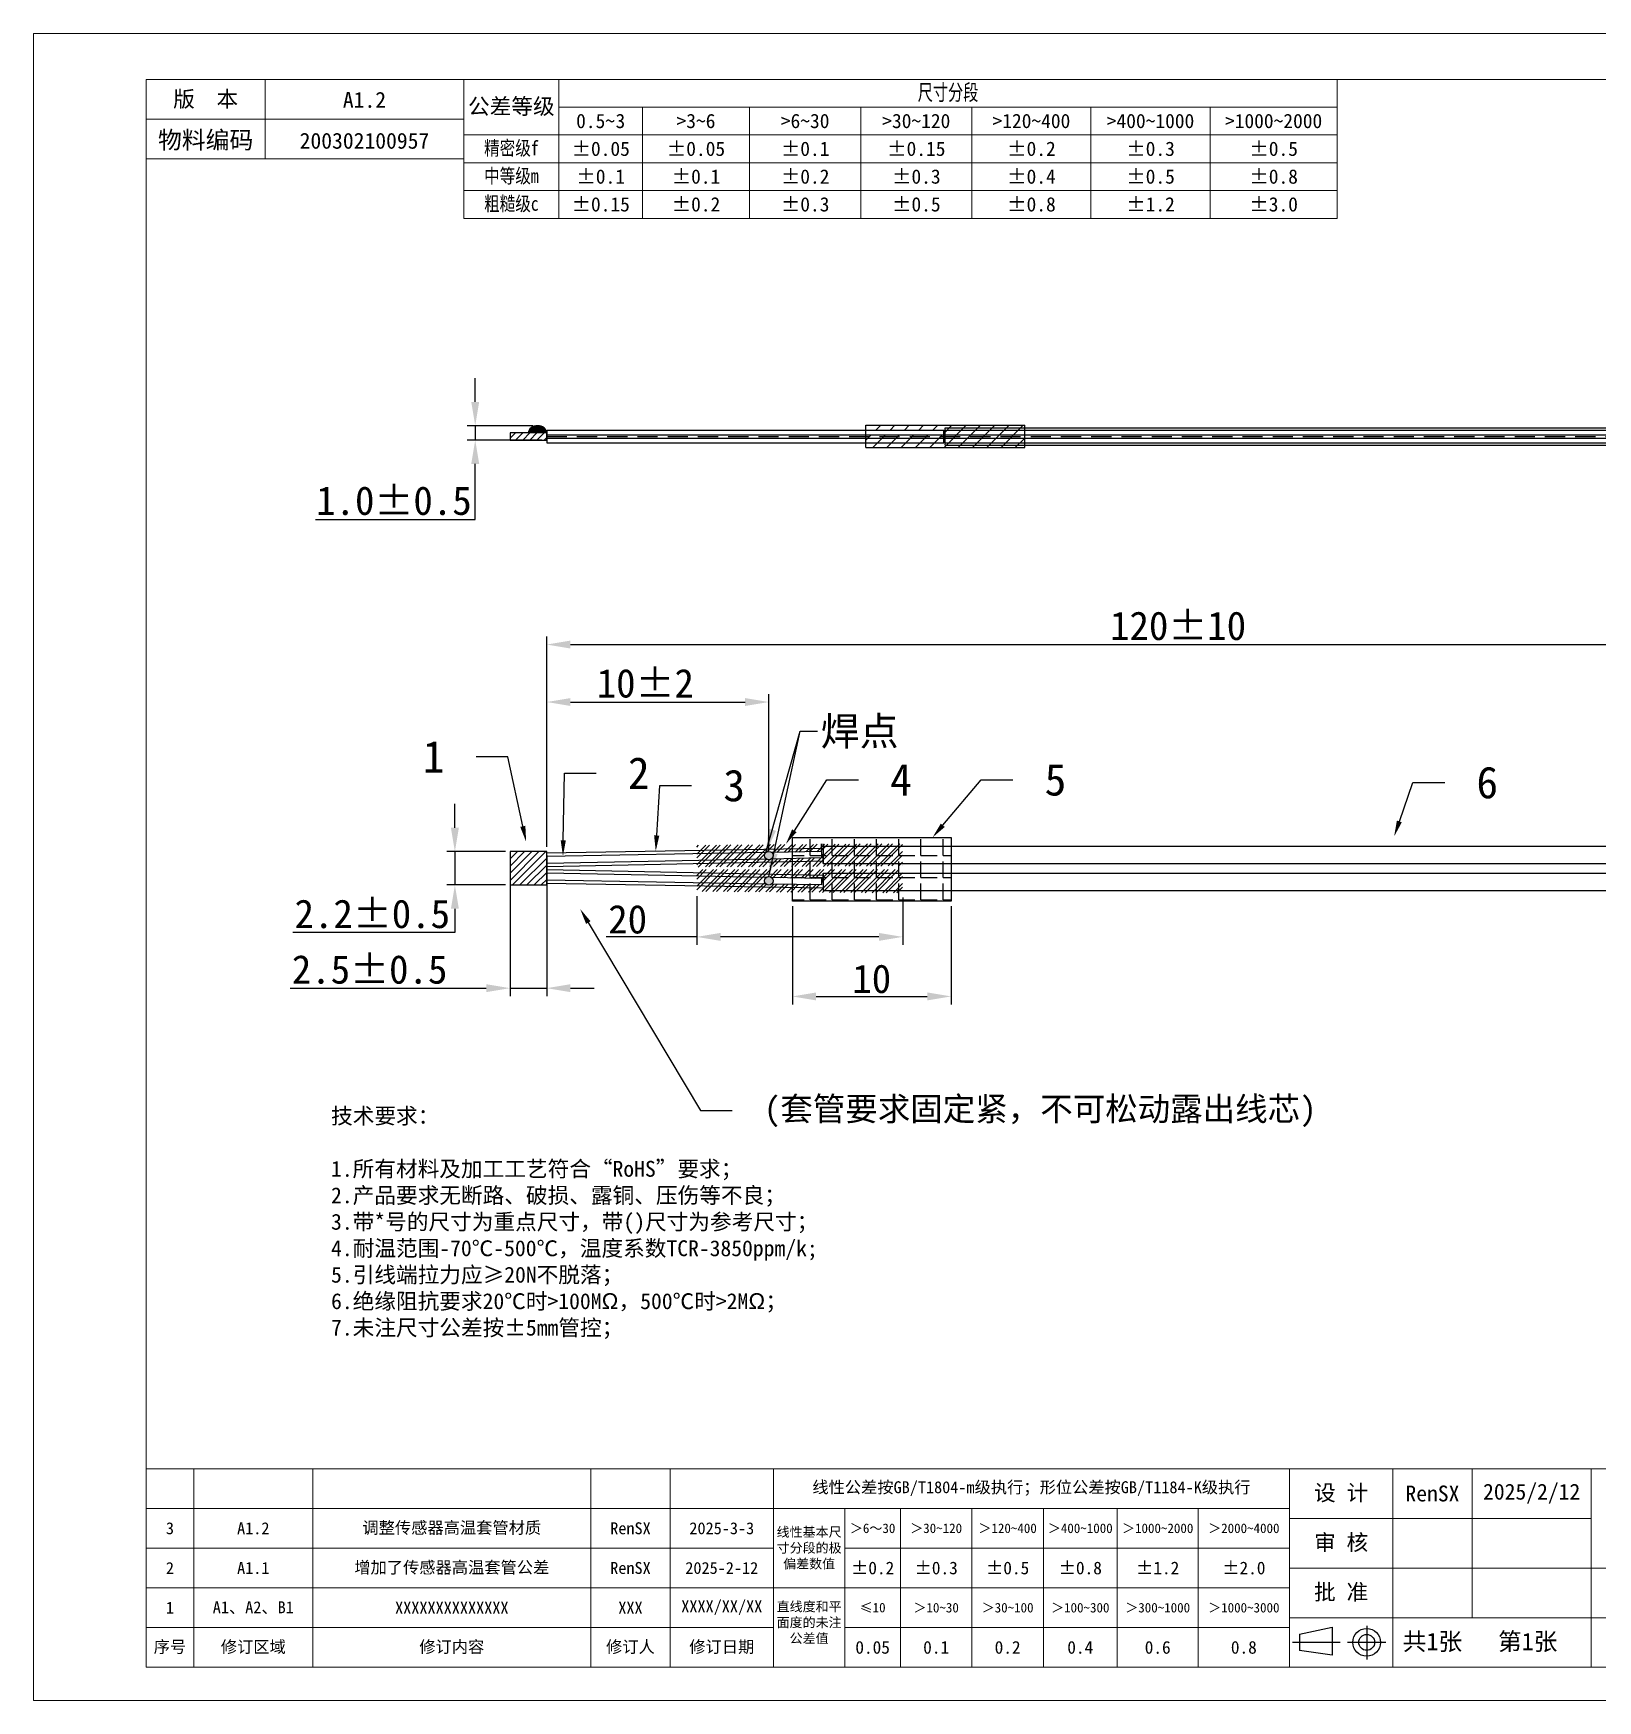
# Model space of a CAD drawing. Header units: millimetres. Extents: x 0 to 148, y 1 to 106.
# Drawn here: x 0 to 98.5, y 1.3 to 106.3 of the extents above; entities that cross this region are included whole.
import ezdxf
from ezdxf import colors
from ezdxf.entities.mleader import LeaderData, LeaderLine
from ezdxf.math import Vec2, Vec3

# ---------------------------------------------------------------- set-up
doc = ezdxf.new("R2010")
doc.units = ezdxf.units.MM
doc.header["$PDSIZE"] = -1
doc.linetypes.add('CENTERX2', pattern=[20.32, 12.7, -2.54, 2.54, -2.54])
doc.linetypes.add('HIDDEN', pattern=[1.905, 1.27, -0.635])
for name, color, linetype in [('中心线', 6, 'CENTERX2'), ('多转折引线', 7, 'Continuous'), ('注释', 4, 'Continuous'), ('用户-虚线', 2, 'Continuous'), ('草图直线', 7, 'Continuous'), ('隐藏线', 2, 'HIDDEN')]:
    doc.layers.add(name, color=color, linetype=linetype)
doc.styles.add('SLDTEXTSTYLE0', font='', dxfattribs={"bigfont": 'bigfont'})
doc.styles.get("Standard").update_dxf_attribs({"font": ''})
doc.styles.get('SLDTEXTSTYLE0').set_extended_font_data('仿宋')
doc.styles.get('Standard').set_extended_font_data('SimSun')
doc.dimstyles.new('ISO-25', dxfattribs={"dimtxt": 1.8, "dimasz": 1.5, "dimexe": 0.5, "dimexo": 0.3, "dimgap": 0.2, "dimtad": 1, "dimtoh": 1, "dimdsep": 46, "dimtxsty": 'Standard', "dimcen": 2.5, "dimadec": 0, "dimazin": 0, "dimtfac": 1, "dimtmove": 0, "dimatfit": 3, "dimfxl": 1, "dimarcsym": 0})

# ---------------------------------------------------------------- blocks, each defined once
blk = doc.blocks.new('*D44')
at = {"layer": 'Defpoints', "color": 0, "transparency": 16777216}
for p in [(30.01, 54.72), (32.31, 54.72), (32.31, 46.12)]:
    blk.add_point(p, dxfattribs=at)
at = {"layer": '多转折引线', "color": 0, "lineweight": -2, "transparency": 16777216}
for p, q in [((30.01, 54.42), (30.01, 45.62)), ((32.31, 54.42), (32.31, 45.62)), ((16.16, 46.12), (26.37, 46.12)), ((26.37, 46.12), (28.51, 46.12)), ((30.01, 46.12), (32.31, 46.12)), ((33.81, 46.12), (35.31, 46.12))]:
    blk.add_line(p, q, dxfattribs=at)
at = {"layer": '多转折引线', "color": 0, "transparency": 16777216}
for points in [[(28.51, 45.87), (28.51, 46.37), (30.01, 46.12)], [(33.81, 46.37), (33.81, 45.87), (32.31, 46.12)]]:
    blk.add_solid(points, dxfattribs=at)
at = {"layer": '多转折引线', "color": 0, "transparency": 16777216, "insert": (21.16, 47.29), "char_height": 1.8, "attachment_point": 5}
blk.add_mtext('2.5%%P0.5', dxfattribs=at)
blk = doc.blocks.new('*D45')
at = {"layer": 'Defpoints', "color": 0, "transparency": 16777216}
for p in [(30.01, 54.72), (26.53, 52.62), (30.01, 52.62)]:
    blk.add_point(p, dxfattribs=at)
at = {"layer": '多转折引线', "color": 0, "lineweight": -2, "transparency": 16777216}
for p, q in [((26.53, 56.22), (26.53, 57.72)), ((29.71, 54.72), (26.03, 54.72)), ((26.53, 54.72), (26.53, 52.62)), ((29.71, 52.62), (26.03, 52.62)), ((26.53, 51.12), (26.53, 49.62)), ((26.53, 49.62), (16.33, 49.62))]:
    blk.add_line(p, q, dxfattribs=at)
at = {"layer": '多转折引线', "color": 0, "transparency": 16777216}
for points in [[(26.28, 56.22), (26.78, 56.22), (26.53, 54.72)], [(26.78, 51.12), (26.28, 51.12), (26.53, 52.62)]]:
    blk.add_solid(points, dxfattribs=at)
at = {"layer": '多转折引线', "color": 0, "transparency": 16777216, "insert": (21.33, 50.79), "char_height": 1.8, "attachment_point": 5}
blk.add_mtext('2.2%%P0.5', dxfattribs=at)
blk = doc.blocks.new('*D46')
at = {"layer": 'Defpoints', "color": 0, "transparency": 16777216}
for p in [(31.73, 81.54), (27.81, 80.64), (32.31, 80.64)]:
    blk.add_point(p, dxfattribs=at)
at = {"layer": '多转折引线', "color": 0, "lineweight": -2, "transparency": 16777216}
for p, q in [((27.81, 83.04), (27.81, 84.54)), ((31.43, 81.54), (27.31, 81.54)), ((27.81, 81.54), (27.81, 80.64)), ((32.01, 80.64), (27.31, 80.64)), ((27.81, 75.64), (27.81, 79.14)), ((17.76, 75.64), (27.81, 75.64))]:
    blk.add_line(p, q, dxfattribs=at)
at = {"layer": '多转折引线', "color": 0, "transparency": 16777216}
for points in [[(27.56, 83.04), (28.06, 83.04), (27.81, 81.54)], [(28.06, 79.14), (27.56, 79.14), (27.81, 80.64)]]:
    blk.add_solid(points, dxfattribs=at)
at = {"layer": '多转折引线', "color": 0, "transparency": 16777216, "insert": (22.69, 76.81), "char_height": 1.8, "attachment_point": 5}
blk.add_mtext('1.0%%P0.5', dxfattribs=at)
blk = doc.blocks.new('*D43')
at = {"layer": 'Defpoints', "color": 0, "transparency": 16777216}
for p in [(46.3, 64.14), (32.31, 54.72), (46.3, 54.47)]:
    blk.add_point(p, dxfattribs=at)
at = {"layer": '多转折引线', "color": 0, "lineweight": -2, "transparency": 16777216}
for p, q in [((32.31, 55.02), (32.31, 64.64)), ((33.81, 64.14), (44.8, 64.14)), ((46.3, 54.77), (46.3, 64.64))]:
    blk.add_line(p, q, dxfattribs=at)
at = {"layer": '多转折引线', "color": 0, "transparency": 16777216}
for points in [[(33.81, 64.39), (33.81, 63.89), (32.31, 64.14)], [(44.8, 64.39), (44.8, 63.89), (46.3, 64.14)]]:
    blk.add_solid(points, dxfattribs=at)
at = {"layer": '多转折引线', "color": 0, "transparency": 16777216, "insert": (38.52, 65.31), "char_height": 1.8, "attachment_point": 5}
blk.add_mtext('10%%P2', dxfattribs=at)
blk = doc.blocks.new('*D48')
at = {"layer": 'Defpoints', "color": 0, "transparency": 16777216}
for p in [(111.83, 67.76), (32.31, 54.72), (111.83, 55.07)]:
    blk.add_point(p, dxfattribs=at)
at = {"layer": '多转折引线', "color": 0, "lineweight": -2, "transparency": 16777216}
for p, q in [((32.31, 55.02), (32.31, 68.26)), ((111.83, 55.37), (111.83, 68.26)), ((33.81, 67.76), (110.33, 67.76))]:
    blk.add_line(p, q, dxfattribs=at)
at = {"layer": '多转折引线', "color": 0, "transparency": 16777216}
for points in [[(33.81, 68.01), (33.81, 67.51), (32.31, 67.76)], [(110.33, 67.51), (110.33, 68.01), (111.83, 67.76)]]:
    blk.add_solid(points, dxfattribs=at)
at = {"layer": '多转折引线', "color": 0, "transparency": 16777216, "insert": (72.07, 68.93), "char_height": 1.8, "attachment_point": 5}
blk.add_mtext('120%%P10', dxfattribs=at)
blk = doc.blocks.new('*D49')
at = {"layer": 'Defpoints', "color": 0, "transparency": 16777216}
for p in [(41.76, 52.21), (54.73, 52.12), (54.73, 49.35)]:
    blk.add_point(p, dxfattribs=at)
at = {"layer": '多转折引线', "color": 0, "lineweight": -2, "transparency": 16777216}
for p, q in [((41.76, 51.91), (41.76, 48.85)), ((54.73, 51.82), (54.73, 48.85)), ((41.76, 49.35), (36.05, 49.35)), ((53.23, 49.35), (43.26, 49.35))]:
    blk.add_line(p, q, dxfattribs=at)
at = {"layer": '多转折引线', "color": 0, "transparency": 16777216}
for points in [[(43.26, 49.6), (43.26, 49.1), (41.76, 49.35)], [(53.23, 49.6), (53.23, 49.1), (54.73, 49.35)]]:
    blk.add_solid(points, dxfattribs=at)
at = {"layer": '多转折引线', "color": 0, "transparency": 16777216, "insert": (37.41, 50.45), "char_height": 1.8, "attachment_point": 5}
blk.add_mtext('20', dxfattribs=at)
blk = doc.blocks.new('*D50')
at = {"layer": 'Defpoints', "color": 0, "transparency": 16777216}
for p in [(47.78, 51.59), (57.78, 51.59), (57.78, 45.6)]:
    blk.add_point(p, dxfattribs=at)
at = {"layer": '多转折引线', "color": 0, "lineweight": -2, "transparency": 16777216}
for p, q in [((47.78, 51.29), (47.78, 45.1)), ((57.78, 51.29), (57.78, 45.1)), ((49.28, 45.6), (56.28, 45.6))]:
    blk.add_line(p, q, dxfattribs=at)
at = {"layer": '多转折引线', "color": 0, "transparency": 16777216}
for points in [[(49.28, 45.85), (49.28, 45.35), (47.78, 45.6)], [(56.28, 45.85), (56.28, 45.35), (57.78, 45.6)]]:
    blk.add_solid(points, dxfattribs=at)
at = {"layer": '多转折引线', "color": 0, "transparency": 16777216, "insert": (52.78, 46.7), "char_height": 1.8, "attachment_point": 5}
blk.add_mtext('10', dxfattribs=at)

msp = doc.modelspace()

# ---------------------------------------------------------------- hatches: boundary and pattern name
at = {"layer": '多转折引线'}
h = msp.add_hatch(dxfattribs=at)
h.set_pattern_fill('ANSI31', color=256, scale=0.1)
h.paths.add_polyline_path([(32.31, 54.718), (30.01, 54.718), (30.01, 52.618), (32.31, 52.618)])
h.paths.add_polyline_path([(32.31, 81.091), (30.01, 81.091), (30.01, 80.641), (32.31, 80.641)])
h = msp.add_hatch(color=256, dxfattribs=at)
h.dxf.hatch_style = 1
edge = h.paths.add_edge_path()
edge.add_ellipse((31.735, 81.091), major_axis=(-0.575, 0), ratio=0.7826087, start_angle=180, end_angle=360)
edge.add_line((31.16, 81.091), (32.31, 81.091))
h = msp.add_hatch(dxfattribs=at)
h.set_pattern_fill('ANSI31', color=256, scale=0.2)
h.set_pattern_definition([(45, (3.5201, 3.9056), (-0.449013, 0.449013), [])])
h.paths.add_polyline_path([(57.31, 81.266), (52.41, 81.266), (52.41, 80.966), (57.31, 80.966)], flags=0)
h.paths.add_polyline_path([(57.31, 81.266), (52.41, 81.266), (52.41, 80.966), (57.31, 80.966)], flags=0)
h.paths.add_polyline_path([(57.41, 81.416), (62.41, 81.416), (62.41, 81.566), (52.41, 81.566), (52.41, 80.966), (57.41, 80.966)])
h.paths.add_polyline_path([(57.31, 81.266), (52.41, 81.266), (52.41, 80.966), (57.31, 80.966)], flags=16)
h.paths.add_polyline_path([(62.41, 81.266), (57.41, 81.266), (57.41, 80.966), (62.41, 80.966)], flags=17)
h.paths.add_polyline_path([(57.31, 80.866), (52.41, 80.866), (52.41, 80.766), (57.31, 80.766)])
h.paths.add_polyline_path([(62.41, 80.866), (57.41, 80.866), (57.41, 80.766), (62.41, 80.766)])
h.paths.add_polyline_path([(62.41, 80.766), (57.41, 80.766), (57.41, 80.466), (62.41, 80.466)], flags=17)
h.paths.add_polyline_path([(57.31, 80.766), (52.41, 80.766), (52.41, 80.466), (57.31, 80.466)], flags=17)
h.paths.add_polyline_path([(57.41, 80.766), (57.31, 80.766), (57.31, 80.466), (52.41, 80.466), (52.41, 80.166), (62.41, 80.166), (62.41, 80.316), (57.41, 80.316)])
h.paths.add_polyline_path([(57.31, 80.966), (52.41, 80.966), (52.41, 80.866), (57.31, 80.866)])
h.paths.add_polyline_path([(62.41, 80.966), (57.41, 80.966), (57.41, 80.866), (62.41, 80.866)])
h.paths.add_polyline_path([(62.41, 80.466), (57.41, 80.466), (57.41, 80.316), (62.41, 80.316)], flags=17)
h.paths.add_polyline_path([(62.41, 81.416), (57.41, 81.416), (57.41, 81.266), (62.41, 81.266)], flags=17)
at = {"layer": '多转折引线', "true_color": 0x105689}
h = msp.add_hatch(dxfattribs=at)
h.set_pattern_fill('ANSI32', color=146, scale=0.05)
h.paths.add_polyline_path([(54.725, 55.219), (41.764, 55.124), (41.764, 53.749), (54.725, 53.819)])
h.paths.add_polyline_path([(46.479, 54.664), (49.625, 54.718), (49.625, 54.318), (46.455, 54.254, -0.6140447), (46.031, 54.469, -0.6551537)], flags=16)
h.paths.add_polyline_path([(54.725, 53.587), (41.764, 53.587), (41.764, 52.212), (54.725, 52.117)])
h.paths.add_polyline_path([(46.472, 53.082), (49.625, 53.018), (49.625, 52.618), (46.463, 52.673, -0.6279742), (46.031, 52.881, -0.6434326)], flags=16)
at = {"layer": '多转折引线'}
h = msp.add_hatch(color=5, dxfattribs=at)
h.dxf.hatch_style = 1
h.paths.add_polyline_path([(46.031, 54.469, 1), (46.563, 54.469, 1)])
h.paths.add_polyline_path([(46.031, 52.881, 1), (46.563, 52.881, 1)])
h = msp.add_hatch(dxfattribs=at)
h.set_pattern_fill('ANGLE', color=6, scale=0.2)
h.set_pattern_definition([(0, (0, 0), (0, 1.397), [1.016, -0.381]), (90, (0, 0), (-1.397, 9e-17), [1.016, -0.381])])
h.paths.add_polyline_path([(57.778, 55.613), (47.784, 55.613), (47.784, 51.591), (57.778, 51.591)])

# ---------------------------------------------------------------- linework, layer by layer
at = {"color": 18, "lineweight": 20, "true_color": 0x030000}
for p, q in [((46.586, 15.851), (7.086, 15.851)), ((10.086, 15.851), (10.086, 3.351)), ((17.586, 15.851), (17.586, 3.351)), ((35.086, 15.851), (35.086, 3.351)), ((40.086, 15.851), (40.086, 3.351)), ((46.586, 15.851), (79.086, 15.851)), ((7.086, 15.351), (7.086, 3.351)), ((46.586, 13.351), (79.086, 13.351)), ((51.086, 10.851), (79.086, 10.851)), ((46.586, 8.351), (79.086, 8.351)), ((51.086, 5.851), (79.086, 5.851)), ((7.086, 3.351), (47.086, 3.351)), ((46.586, 3.351), (79.086, 3.351))]:
    msp.add_line(p, q, dxfattribs=at)
at = {"layer": '中心线'}
for p, q in [((83.948, 5.972), (83.948, 3.836)), ((82.281, 4.922), (79.279, 4.922)), ((85.156, 4.922), (82.74, 4.922))]:
    msp.add_line(p, q, dxfattribs=at)
at = {"layer": '多转折引线'}
for p, q in [((32.31, 81.091), (30.01, 81.091)), ((32.31, 81.266), (32.31, 80.466)), ((32.31, 81.266), (57.31, 81.266)), ((32.31, 80.966), (111.83, 80.966)), ((52.41, 80.166), (52.41, 81.566)), ((52.41, 81.566), (62.41, 81.566)), ((57.31, 80.466), (57.31, 81.266)), ((57.41, 81.416), (111.83, 81.416)), ((57.41, 80.316), (57.41, 81.416)), ((57.41, 81.266), (111.83, 81.266)), ((62.41, 80.166), (62.41, 81.566)), ((32.31, 80.766), (111.83, 80.766)), ((32.31, 80.466), (57.31, 80.466)), ((52.41, 80.166), (62.41, 80.166)), ((57.41, 80.466), (111.83, 80.466)), ((57.41, 80.316), (111.83, 80.316)), ((49.725, 54.919), (32.308, 54.618)), ((46.109, 54.657), (32.31, 54.418)), ((49.625, 54.718), (46.479, 54.664)), ((49.625, 54.718), (49.625, 55.218)), ((49.625, 54.718), (49.625, 54.318)), ((49.725, 55.068), (49.725, 55.219)), ((49.725, 55.068), (111.83, 55.068)), ((49.725, 55.068), (49.725, 53.968)), ((32.31, 54.468), (32.31, 53.968)), ((32.31, 54.418), (32.31, 53.918)), ((46.149, 54.248), (32.31, 53.968)), ((49.725, 54.119), (32.313, 53.768)), ((49.725, 53.217), (32.313, 53.568)), ((49.625, 54.318), (46.455, 54.254)), ((49.725, 54.518), (49.625, 54.518)), ((49.725, 53.968), (49.725, 54.518)), ((49.725, 53.968), (111.83, 53.968)), ((49.725, 52.417), (32.308, 52.718)), ((32.31, 53.368), (32.31, 52.868)), ((46.131, 53.089), (32.31, 53.368)), ((32.31, 53.318), (32.31, 52.918)), ((46.125, 52.679), (32.31, 52.918)), ((49.625, 53.018), (46.413, 53.083)), ((49.625, 52.618), (46.463, 52.673)), ((49.625, 53.018), (49.625, 52.618)), ((49.625, 53.018), (49.625, 52.618)), ((49.625, 52.818), (49.725, 52.818)), ((49.725, 53.368), (111.83, 53.368)), ((49.725, 53.368), (49.725, 52.268)), ((49.725, 52.818), (49.725, 53.368)), ((49.725, 53.368), (49.725, 52.268)), ((49.725, 52.268), (111.83, 52.268))]:
    msp.add_line(p, q, dxfattribs=at)
msp.add_lwpolyline([(30.01, 81.091), (30.01, 80.641), (32.31, 80.641), (32.31, 81.091)], dxfattribs=at)
for points in [[(30.01, 52.618), (32.31, 52.618), (32.31, 54.718), (30.01, 54.718)], [(47.784, 55.613), (57.778, 55.613), (57.778, 51.591), (47.784, 51.591)]]:
    msp.add_lwpolyline(points, close=True, dxfattribs=at)
for centre in [(46.297, 54.469), (46.297, 52.881)]:
    msp.add_circle(centre, 0.266, dxfattribs=at)
msp.add_ellipse((31.735, 81.091), major_axis=(-0.575, 0), ratio=0.7826087, start_param=3.1415927, end_param=6.2831853, dxfattribs=at)
at = {"layer": '注释', "color": 250, "lineweight": 15, "true_color": 0x171823}
for p, q in [((54.586, 13.351), (54.586, 3.351)), ((59.086, 3.351), (59.086, 13.351)), ((63.586, 3.351), (63.586, 13.351)), ((68.236, 3.351), (68.236, 13.351)), ((73.336, 13.351), (73.336, 3.351))]:
    msp.add_line(p, q, dxfattribs=at)
at = {"layer": '用户-虚线', "lineweight": 0}
msp.add_lwpolyline([(148.486, 1.251), (-0.015, 1.251), (-0.015, 106.251), (148.486, 106.251), (148.486, 1.251)], dxfattribs=at)
at = {"layer": '草图直线', "color": 18, "lineweight": 20, "true_color": 0x030000}
for p, q in [((7.086, 103.351), (145.586, 103.351)), ((7.086, 103.351), (7.086, 3.351)), ((27.086, 103.351), (7.086, 103.351)), ((7.086, 98.351), (7.086, 103.351)), ((24.082, 103.351), (78.586, 103.351)), ((24.082, 103.351), (29.921, 103.351)), ((27.086, 103.351), (27.086, 98.351)), ((82.086, 103.351), (27.086, 103.351)), ((27.086, 103.351), (27.086, 94.601)), ((33.086, 103.351), (33.086, 94.601)), ((82.086, 94.601), (82.086, 103.351)), ((27.086, 100.851), (7.086, 100.851)), ((82.086, 101.601), (33.086, 101.601)), ((38.336, 101.601), (38.336, 94.601)), ((45.086, 94.601), (45.086, 101.601)), ((52.086, 94.601), (52.086, 101.601)), ((59.086, 94.601), (59.086, 101.601)), ((66.586, 94.601), (66.586, 101.601)), ((74.086, 94.601), (74.086, 101.601)), ((82.086, 99.851), (27.086, 99.851)), ((27.086, 98.351), (7.086, 98.351)), ((82.086, 98.101), (27.086, 98.101)), ((82.086, 96.351), (27.086, 96.351)), ((82.086, 94.601), (27.086, 94.601)), ((46.586, 3.351), (46.586, 15.851)), ((79.086, 15.851), (79.086, 3.351)), ((79.086, 15.851), (98.086, 15.851)), ((79.086, 15.851), (79.086, 3.351)), ((85.586, 15.851), (85.586, 3.351)), ((98.086, 15.851), (98.086, 3.351)), ((98.086, 15.851), (125.586, 15.851)), ((98.086, 15.851), (98.086, 3.351)), ((79.086, 12.726), (98.086, 12.726)), ((79.086, 9.601), (98.086, 9.601)), ((98.086, 9.601), (125.586, 9.601)), ((79.086, 6.476), (98.086, 6.476)), ((7.086, 3.351), (145.586, 3.351)), ((79.086, 3.351), (98.086, 3.351)), ((98.086, 3.351), (125.586, 3.351))]:
    msp.add_line(p, q, dxfattribs=at)
at = {"layer": '草图直线', "color": 250, "lineweight": 15, "true_color": 0x171823}
for p, q in [((14.586, 98.351), (14.586, 103.351)), ((90.586, 15.851), (90.586, 6.476)), ((46.586, 13.351), (7.086, 13.351)), ((51.086, 3.351), (51.086, 13.351)), ((46.586, 10.851), (7.086, 10.851)), ((46.586, 8.351), (7.086, 8.351)), ((125.586, 6.476), (98.086, 6.476)), ((46.586, 5.851), (7.086, 5.851))]:
    msp.add_line(p, q, dxfattribs=at)
at = {"layer": '草图直线'}
for p, q in [((79.719, 5.43), (81.772, 5.872)), ((79.719, 5.43), (79.719, 4.415)), ((81.772, 5.872), (81.772, 4.124)), ((81.772, 4.124), (79.719, 4.415))]:
    msp.add_line(p, q, dxfattribs=at)
at = {"layer": '草图直线', "color": 250, "lineweight": 13, "true_color": 0x171823}
msp.add_line((15.386, 3.351), (47.086, 3.351), dxfattribs=at)
at = {"layer": '草图直线'}
for radius in [0.875, 0.5]:
    msp.add_circle((83.948, 4.922), radius, dxfattribs=at)
at = {"layer": '隐藏线'}
msp.add_line((32.31, 80.866), (111.83, 80.866), dxfattribs=at)

# ---------------------------------------------------------------- texts
at = {"layer": '多转折引线', "insert": (49.565, 63.208), "char_height": 1.8, "attachment_point": 1}
msp.add_mtext('焊点', dxfattribs=at)
at = {"layer": '注释', "color": 0, "style": 'SLDTEXTSTYLE0'}
for s, insert, char_height, attachment_point in [('{\\fSimHei|b0|i0|c134|p49;\\W0.7;尺寸分段}', (57.586, 102.476), 1, 5), ('{\\fSimSun|b0|i0|c134|p2;版  本}', (10.836, 102.057), 1, 5), ('{\\fSimSun|b0|i0|c134|p2;A1.2}', (20.836, 102.057), 1, 5), ('{\\fSimHei|b0|i0|c134|p49;公差等级}', (30.086, 101.601), 1, 5), ('{\\fSimHei|b0|i0|c134|p49;0.5\\T1.05;~\\T1;3}', (35.711, 100.726), 0.9, 5), ('{\\fSimHei|b0|i0|c134|p49;>3~6}', (41.711, 100.726), 0.9, 5), ('{\\fSimHei|b0|i0|c134|p49;>6~30}', (48.586, 100.726), 0.9, 5), ('{\\fSimHei|b0|i0|c134|p49;>30~120}', (55.586, 100.726), 0.9, 5), ('{\\fSimHei|b0|i0|c134|p49;>120~400}', (62.836, 100.726), 0.9, 5), ('{\\fSimHei|b0|i0|c134|p49;>400~1000}', (70.336, 100.726), 0.9, 5), ('{\\fSimHei|b0|i0|c134|p49;>1000~2000}', (78.086, 100.726), 0.9, 5), ('{\\fSimSun|b0|i0|c134|p2;物料编码}', (10.836, 99.478), 1.1, 5), ('{\\fSimSun|b0|i0|c134|p2;200302100957}', (20.836, 99.478), 1, 5), ('{\\fSimHei|b0|i0|c134|p49;\\W0.8;精密级f}', (30.086, 98.976), 0.9, 5), ('{\\fSimHei|b0|i0|c134|p49;%%P0.05}', (35.711, 98.976), 0.9, 5), ('{\\fSimHei|b0|i0|c134|p49;%%P0.05}', (41.711, 98.976), 0.9, 5), ('{\\fSimHei|b0|i0|c134|p49;%%P0.1}', (48.586, 98.976), 0.9, 5), ('{\\fSimHei|b0|i0|c134|p49;%%P0.15}', (55.586, 98.976), 0.9, 5), ('{\\fSimHei|b0|i0|c134|p49;%%P0.2}', (62.836, 98.976), 0.9, 5), ('{\\fSimHei|b0|i0|c134|p49;%%P0.3}', (70.336, 98.976), 0.9, 5), ('{\\fSimHei|b0|i0|c134|p49;%%P0.5}', (78.086, 98.976), 0.9, 5), ('{\\fSimHei|b0|i0|c134|p49;\\W0.8;中等级m}', (30.086, 97.226), 0.9, 5), ('{\\fSimHei|b0|i0|c134|p49;%%P0.1}', (35.711, 97.226), 0.9, 5), ('{\\fSimHei|b0|i0|c134|p49;%%P0.1}', (41.711, 97.226), 0.9, 5), ('{\\fSimHei|b0|i0|c134|p49;%%P0.2}', (48.586, 97.226), 0.9, 5), ('{\\fSimHei|b0|i0|c134|p49;%%P0.3}', (55.586, 97.226), 0.9, 5), ('{\\fSimHei|b0|i0|c134|p49;%%P0.4}', (62.836, 97.226), 0.9, 5), ('{\\fSimHei|b0|i0|c134|p49;%%P0.5}', (70.336, 97.226), 0.9, 5), ('{\\fSimHei|b0|i0|c134|p49;%%P0.8}', (78.086, 97.226), 0.9, 5), ('{\\fSimHei|b0|i0|c134|p49;\\W0.8;粗糙级c}', (30.086, 95.476), 0.9, 5), ('{\\fSimHei|b0|i0|c134|p49;%%P0.15}', (35.711, 95.476), 0.9, 5), ('{\\fSimHei|b0|i0|c134|p49;%%P0.2}', (41.711, 95.476), 0.9, 5), ('{\\fSimHei|b0|i0|c134|p49;%%P0.3}', (48.586, 95.476), 0.9, 5), ('{\\fSimHei|b0|i0|c134|p49;%%P0.5}', (55.586, 95.476), 0.9, 5), ('{\\fSimHei|b0|i0|c134|p49;%%P0.8}', (62.836, 95.476), 0.9, 5), ('{\\fSimHei|b0|i0|c134|p49;%%P1.2}', (70.336, 95.476), 0.9, 5), ('{\\fSimHei|b0|i0|c134|p49;%%P3.0}', (78.086, 95.476), 0.9, 5), ('{\\fSimSun|b1|i0|c134|p2;技术要求：\\P\\P1.所有材料及加工工艺符合“RoHS”要求；\\P2.产品要求无断路、破损、露铜、压伤等不良；\\P3.带*号的尺寸为重点尺寸，带()尺寸为参考尺寸；\\P4.耐温范围-70℃-500℃，温度系数TCR-3850ppm/k;\\P5.引线端拉力应≥20N不脱落；\\P6.绝缘阻抗要求20℃时>100M\\fISOCPEUR|b1|i0|c134|p34;Ω\\fSimSun|b1|i0|c134|p2;，500℃时>2M\\fISOCPEUR|b1|i0|c134|p34;Ω\\fSimSun|b1|i0|c134|p2;；\\P7.未注尺寸公差按%%P5mm管控；}', (18.733, 38.577), 1, 1), ('{\\fSimSun|b0|i0|c134|p2;线性公差按GB/T1804-m级执行；形位公差按GB/T1184-K级执行}', (62.836, 14.601), 0.75, 5), ('{\\fSimHei|b1|i0|c134|p49;\\C18;\\c3;设 计}', (82.336, 14.288), 1, 5), ('{\\fNSimSun|b0|i0|c134|p49;RenSX}', (88.086, 14.288), 1, 5), ('{\\fNSimSun|b0|i0|c134|p49;2025/2/12}', (94.336, 14.288), 1, 5), ('{\\fSimSun|b0|i0|c134|p2;调整传感器高温套管材质}', (26.336, 12.101), 0.75, 5), ('{\\fSimSun|b0|i0|c134|p2;3}', (8.586, 12.101), 0.75, 5), ('{\\fSimSun|b0|i0|c134|p2;A1.2}', (13.836, 12.101), 0.75, 5), ('{\\fSimSun|b0|i0|c134|p2;RenSX}', (37.586, 12.101), 0.75, 5), ('{\\fSimSun|b0|i0|c134|p2;\\C7;2025-3-3}', (43.336, 12.101), 0.75, 5), ('{\\fSimSun|b1|i0|c134|p2;线性基本尺\\P寸分段的极\\P偏差数值}', (48.836, 10.84), 0.6, 5), ('{\\fSimHei|b0|i0|c134|p49;＞6～30}', (52.836, 12.101), 0.6, 5), ('{\\fSimHei|b0|i0|c134|p49;＞30~120}', (56.836, 12.101), 0.6, 5), ('{\\fSimHei|b0|i0|c134|p49;＞120~400}', (61.336, 12.101), 0.6, 5), ('{\\fSimHei|b0|i0|c134|p49;＞400~1000}', (65.911, 12.101), 0.6, 5), ('{\\fSimHei|b0|i0|c134|p49;＞1000~2000}', (70.786, 12.101), 0.6, 5), ('{\\fSimHei|b0|i0|c134|p49;＞2000~4000}', (76.211, 12.101), 0.6, 5), ('{\\fSimHei|b1|i0|c134|p49;\\C18;\\c3;审 核}', (82.336, 11.163), 1, 5), ('{\\fSimSun|b0|i0|c134|p2;2}', (8.586, 9.601), 0.75, 5), ('{\\fSimSun|b0|i0|c134|p2;A1.1}', (13.836, 9.601), 0.75, 5), ('{\\fSimSun|b0|i0|c134|p2;增加了传感器高温套管公差}', (26.336, 9.601), 0.75, 5), ('{\\fSimSun|b0|i0|c134|p2;RenSX}', (37.586, 9.601), 0.75, 5), ('{\\fSimSun|b0|i0|c134|p2;\\C7;2025-2-12}', (43.336, 9.601), 0.75, 5), ('{\\fSimHei|b0|i0|c134|p49;±0.2}', (52.836, 9.601), 0.8, 5), ('{\\fSimHei|b0|i0|c134|p49;±0.3}', (56.836, 9.601), 0.8, 5), ('{\\fSimHei|b0|i0|c134|p49;±0.5}', (61.336, 9.601), 0.8, 5), ('{\\fSimHei|b0|i0|c134|p49;±0.8}', (65.911, 9.601), 0.8, 5), ('{\\fSimHei|b0|i0|c134|p49;±1.2}', (70.786, 9.601), 0.8, 5), ('{\\fSimHei|b0|i0|c134|p49;±2.0}', (76.211, 9.601), 0.8, 5), ('{\\fSimHei|b1|i0|c134|p49;\\C18;\\c3;批 准}', (82.336, 8.038), 1, 5), ('{\\fSimSun|b0|i0|c134|p2;1}', (8.586, 7.101), 0.75, 5), ('{\\fSimSun|b0|i0|c134|p2;A1、A2、B1}', (13.836, 7.101), 0.75, 5), ('{\\fSimSun|b0|i0|c134|p2;XXXXXXXXXXXXXX}', (26.336, 7.101), 0.75, 5), ('{\\fSimSun|b0|i0|c134|p2;XXX}', (37.586, 7.101), 0.75, 5), ('{\\fSimSun|b0|i0|c134|p2;\\C7;XXXX/XX/XX}', (43.336, 7.101), 0.75, 5), ('{\\fSimSun|b1|i0|c134|p2;直线度和平\\P面度的未注\\P公差值}', (48.836, 6.145), 0.6, 5), ('{\\fSimHei|b0|i0|c134|p49;≤10}', (52.836, 7.101), 0.6, 5), ('{\\fSimHei|b0|i0|c134|p49;＞10~30}', (56.836, 7.101), 0.6, 5), ('{\\fSimHei|b0|i0|c134|p49;＞30~100}', (61.336, 7.101), 0.6, 5), ('{\\fSimHei|b0|i0|c134|p49;＞100~300}', (65.911, 7.101), 0.6, 5), ('{\\fSimHei|b0|i0|c134|p49;＞300~1000}', (70.786, 7.101), 0.6, 5), ('{\\fSimHei|b0|i0|c134|p49;＞1000~3000}', (76.211, 7.101), 0.6, 5), ('{\\fSimSun|b0|i0|c134|p2;序号}', (8.586, 4.601), 0.75, 5), ('{\\fSimSun|b0|i0|c134|p2;修订区域}', (13.836, 4.601), 0.75, 5), ('{\\fSimSun|b0|i0|c134|p2;修订内容}', (26.336, 4.601), 0.75, 5), ('{\\fSimSun|b0|i0|c134|p2;修订人}', (37.586, 4.601), 0.75, 5), ('{\\fSimSun|b0|i0|c134|p2;修订日期}', (43.336, 4.601), 0.75, 5), ('{\\fSimHei|b0|i0|c134|p49;0.05}', (52.836, 4.601), 0.8, 5), ('{\\fSimHei|b0|i0|c134|p49;0.1}', (56.836, 4.601), 0.8, 5), ('{\\fSimHei|b0|i0|c134|p49;0.2}', (61.336, 4.601), 0.8, 5), ('{\\fSimHei|b0|i0|c134|p49;0.4}', (65.911, 4.601), 0.8, 5), ('{\\fSimHei|b0|i0|c134|p49;0.6}', (70.786, 4.601), 0.8, 5), ('{\\fSimHei|b0|i0|c134|p49;0.8}', (76.211, 4.601), 0.8, 5)]:
    msp.add_mtext(s, dxfattribs=dict(at, insert=insert, char_height=char_height, attachment_point=attachment_point))
at = {"layer": '注释', "char_height": 1.1, "attachment_point": 5, "style": 'SLDTEXTSTYLE0'}
for s, insert in [('{\\fSimHei|b0|i0|c134|p49;\\C0;共1张}', (88.086, 4.913)), ('{\\fSimHei|b0|i0|c134|p49;\\C0;第1张}', (94.086, 4.913))]:
    msp.add_mtext(s, dxfattribs=dict(at, insert=insert))

# ---------------------------------------------------------------- dimensions: what is measured, and where the dimension line sits
at = {"layer": '多转折引线'}
dim = msp.add_linear_dim(base=(27.808, 80.641), p1=(31.735, 81.541), p2=(32.31, 80.641), angle=90, text='1.0%%P0.5', dimstyle='ISO-25', override={"dimtxsty": 'Standard'}, dxfattribs=at)
dim.commit()
dim.dimension.update_dxf_attribs({"geometry": '*D46', "text_midpoint": (22.685, 75.641), "dimtype": 160})
dim = msp.add_linear_dim(base=(111.83, 67.756), p1=(32.31, 54.718), p2=(111.83, 55.068), text='120%%P10', dimstyle='ISO-25', override={"dimtxsty": 'Standard'}, dxfattribs=at)
dim.commit()
dim.dimension.update_dxf_attribs({"geometry": '*D48', "text_midpoint": (72.07, 68.926)})
for base, p1, p2, text, picture, middle in [((46.297, 64.141), (32.31, 54.718), (46.297, 54.469), '10%%P2', '*D43', (38.518, 64.141)), ((54.725, 49.353), (41.764, 52.212), (54.725, 52.117), '20', '*D49', (37.41, 49.353))]:
    dim = msp.add_linear_dim(base=base, p1=p1, p2=p2, text=text, dimstyle='ISO-25', dxfattribs=at)
    dim.commit()
    dim.dimension.update_dxf_attribs({"geometry": picture, "text_midpoint": middle, "dimtype": 160})
dim = msp.add_linear_dim(base=(26.532, 52.618), p1=(30.01, 54.718), p2=(30.01, 52.618), angle=90, text='2.2%%P0.5', dimstyle='ISO-25', override={"dimtxsty": 'Standard'}, dxfattribs=at)
dim.commit()
dim.dimension.update_dxf_attribs({"geometry": '*D45', "text_midpoint": (21.329, 50.789)})
dim = msp.add_linear_dim(base=(32.31, 46.119), p1=(30.01, 54.718), p2=(32.31, 54.718), text='2.5%%P0.5', dimstyle='ISO-25', override={"dimtxsty": 'Standard'}, dxfattribs=at)
dim.commit()
dim.dimension.update_dxf_attribs({"geometry": '*D44', "text_midpoint": (21.164, 46.119), "dimtype": 160})
dim = msp.add_linear_dim(base=(57.778, 45.602), p1=(47.784, 51.591), p2=(57.778, 51.591), text='10', dimstyle='ISO-25', dxfattribs=at)
dim.commit()
dim.dimension.update_dxf_attribs({"geometry": '*D50', "text_midpoint": (52.781, 46.702)})

# ---------------------------------------------------------------- leaders
at = {"layer": '多转折引线', "annotation_type": 0, "has_hookline": 1, "hookline_direction": 0, "text_width": 4.807}
msp.add_leader([(46.109, 54.657), (48.272, 62.308), (49.365, 62.308)], dimstyle='ISO-25', override={"dimgap": 0.2, "dimtad": 0, "dimarcsym": 1}, dxfattribs=at)
at = {"layer": '多转折引线'}
msp.add_leader([(46.297, 53.147), (48.272, 62.308), (49.365, 62.308)], dimstyle='ISO-25', override={"dimgap": 0.2, "dimtad": 0, "dimarcsym": 1}, dxfattribs=at)
ml = msp.add_multileader_mtext('Standard', dxfattribs=at)
ml.set_content('1', color=256)
ml.set_leader_properties()
ml.build(insert=Vec2(0, 0))
ml.multileader.update_dxf_attribs({"dogleg_length": 2, "arrow_head_size": 1})
ctx = ml.context
ctx.base_point, ctx.char_height, ctx.arrow_head_size, ctx.plane_origin = Vec3(23.052, 60.695), 2, 1, Vec3(31.017, 55.334)
ctx.text_align_type = 2
notes = []
notes.append((ctx, [(0, (1, 1, 0), (29.868, 60.695), (-1, 0), 2, [(0, [(31.017, 55.334)], 0, [])])]))
ctx.mtext.insert, ctx.mtext.alignment, ctx.mtext.flow_direction = Vec3(25.868, 61.695), 3, 5
ml = msp.add_multileader_mtext('Standard', dxfattribs=at)
ml.set_content('2', color=256)
ml.set_leader_properties()
ml.build(insert=Vec2(0, 0))
ml.multileader.update_dxf_attribs({"dogleg_length": 2, "arrow_head_size": 1})
ctx = ml.context
ctx.base_point, ctx.char_height, ctx.arrow_head_size, ctx.plane_origin = Vec3(35.428, 59.667), 2, 1, Vec3(33.629, 52.47)
notes.append((ctx, [(0, (1, 1, 0), (33.428, 59.667), (1, 0), 2, [(0, [(33.337, 54.436)], 0, [])])]))
ctx.mtext.insert, ctx.mtext.flow_direction = Vec3(37.428, 60.667), 5
ml = msp.add_multileader_mtext('Standard', dxfattribs=at)
ml.set_content('3', color=256)
ml.set_leader_properties()
ml.build(insert=Vec2(0, 0))
ml.multileader.update_dxf_attribs({"dogleg_length": 2, "arrow_head_size": 1})
ctx = ml.context
ctx.base_point, ctx.char_height, ctx.arrow_head_size, ctx.plane_origin = Vec3(41.437, 58.887), 2, 1, Vec3(41.4, 51.837)
notes.append((ctx, [(0, (1, 1, 0), (39.437, 58.887), (1, 0), 2, [(0, [(39.177, 54.737)], 0, [])])]))
ctx.mtext.insert, ctx.mtext.flow_direction = Vec3(43.437, 59.887), 5
ml = msp.add_multileader_mtext('Standard', dxfattribs=at)
ml.set_content('4', color=256)
ml.set_leader_properties()
ml.build(insert=Vec2(0, 0))
ml.multileader.update_dxf_attribs({"dogleg_length": 2, "arrow_head_size": 1})
ctx = ml.context
ctx.base_point, ctx.char_height, ctx.arrow_head_size, ctx.plane_origin = Vec3(51.942, 59.25), 2, 1, Vec3(49.603, 51.965)
notes.append((ctx, [(0, (1, 1, 0), (49.942, 59.25), (1, 0), 2, [(0, [(47.371, 55.191)], 0, [])])]))
ctx.mtext.insert, ctx.mtext.flow_direction = Vec3(53.942, 60.25), 5
ml = msp.add_multileader_mtext('Standard', dxfattribs=at)
ml.set_content('5', color=256)
ml.set_leader_properties()
ml.build(insert=Vec2(0, 0))
ml.multileader.update_dxf_attribs({"dogleg_length": 2, "arrow_head_size": 1})
ctx = ml.context
ctx.base_point, ctx.char_height, ctx.arrow_head_size, ctx.plane_origin = Vec3(61.669, 59.25), 2, 1, Vec3(59.33, 51.965)
notes.append((ctx, [(0, (1, 1, 0), (59.669, 59.25), (1, 0), 2, [(0, [(56.609, 55.613)], 0, [])])]))
ctx.mtext.insert, ctx.mtext.flow_direction = Vec3(63.669, 60.25), 5
ml = msp.add_multileader_mtext('Standard', dxfattribs=at)
ml.set_content('6', color=256)
ml.set_leader_properties()
ml.build(insert=Vec2(0, 0))
ml.multileader.update_dxf_attribs({"dogleg_length": 2, "arrow_head_size": 1})
ctx = ml.context
ctx.base_point, ctx.char_height, ctx.arrow_head_size, ctx.plane_origin = Vec3(88.858, 59.077), 2, 1, Vec3(85.675, 55.675)
notes.append((ctx, [(0, (1, 1, 0), (86.858, 59.077), (1, 0), 2, [(0, [(85.675, 55.675)], 0, [])])]))
ctx.mtext.insert, ctx.mtext.flow_direction = Vec3(90.858, 60.077), 5
ml = msp.add_multileader_mtext('Standard', dxfattribs=at)
ml.set_content('(套管要求固定紧，不可松动露出线芯)', color=256)
ml.set_leader_properties()
ml.build(insert=Vec2(0, 0))
ml.multileader.update_dxf_attribs({"dogleg_length": 2, "arrow_head_size": 1})
ctx = ml.context
ctx.base_point, ctx.char_height, ctx.arrow_head_size, ctx.plane_origin = Vec3(44.001, 38.41), 1.5, 1, Vec3(34.42, 51.108)
notes.append((ctx, [(0, (1, 1, 0), (42.001, 38.41), (1, 0), 2, [(0, [(34.42, 51.108)], 0, [])])]))
ctx.mtext.insert, ctx.mtext.flow_direction = Vec3(46.001, 39.269), 5
for ctx, leaders in notes:
    for number, flags, end, landing, length, lines in leaders:
        leader = LeaderData()
        leader.index, (leader.has_last_leader_line, leader.has_dogleg_vector, leader.attachment_direction) = number, flags
        leader.last_leader_point, leader.dogleg_vector, leader.dogleg_length = Vec3(end), Vec3(landing), length
        for number, points, colour, breaks in lines:
            line = LeaderLine()
            line.index, line.vertices, line.color, line.breaks = number, Vec3.list(points), colors.encode_raw_color(colour), breaks
            leader.lines.append(line)
        ctx.leaders.append(leader)

doc.saveas('drawing.dxf')
